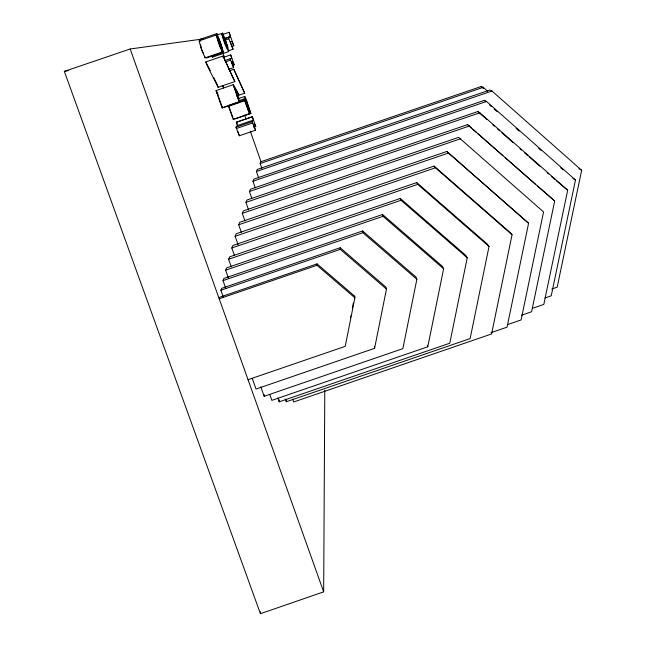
<?xml version="1.0" encoding="UTF-8"?>
<svg xmlns="http://www.w3.org/2000/svg" width="646" height="646" viewBox="0 0 646 646"><rect width="100%" height="100%" fill="white"/><g stroke="black" fill="none" stroke-linecap="round" stroke-linejoin="round"><path stroke-width="0.97" d="M203.466 38.881L130.169 48.991L64.342 71.375L260.419 613.7L323.662 591.857L324.793 390.152M200.187 41.376L199.88 39.382L216.862 33.6L218.671 40.601L216.208 35.054L199.057 40.892L201.391 49.136L205.081 57.825L222.2 52.003L220.69 46.149L223.443 52.278L206.502 58.043L206.187 57.704M203.668 53.521L203.651 53.981L201.52 49.104L200.446 44.364M316.976 265.296L317.033 263.883L219.826 297.184L219.204 298.783L316.976 265.296L354.872 297.79L345.239 346.337L248.048 379.703M205.081 57.825L204.879 56.307M223.443 52.278L220.77 43.242L216.862 33.6M238.083 98.749L244.689 96.496L249.404 111.483L248.985 111.968L244.39 98.886L238.616 100.752M234.506 255.582L231.809 247.983L232.851 245.504L416.751 182.592L487.27 244.035L489.03 246.481L470.127 338.585L286.291 401.755L286.461 400.108M260.419 613.7L260.645 611.697M212.768 56.436L212.542 57.098L211.759 56.339M216.208 35.054L218.598 43.282L222.2 52.003M231.3 266.871L228.603 259.264L229.605 256.85L400.262 198.451L465.814 255.412L467.236 257.794L449.786 343.212L279.185 401.828L279.419 399.914M225.704 288.189L223.007 280.598L223.863 278.458L362.608 230.961L416.121 277.166L416.864 279.282L402.87 348.638L264.157 396.289L264.416 394.754M350.407 317.872L350.802 315.902M352.369 308.021L353.346 303.095M354.323 298.169L354.711 296.199L317.033 263.883M252.32 378.596L256.042 389.045L374.599 348.323L386.461 289.077L386.042 287.204L340.192 247.741L221.61 288.35L220.859 290.248L223.233 296.902M269.842 394.649L271.869 400.35L427.781 346.781L443.624 268.776L442.542 266.491L382.521 214.496L226.568 267.88L225.632 270.19L228.329 277.788M238.124 244.818L235.112 236.299L236.194 233.763L434.12 166.07L509.88 232.277L512.052 234.773L491.574 333.966L293.712 401.965L292.711 399.123M241.362 232.358L238.681 224.776L239.771 222.264L446.919 151.439L528.581 223.274L507.053 327.159L491 332.674M248.597 209.974L245.924 202.384L246.99 200.01L467.567 124.621L554.688 200.979L531.61 311.743L521.443 315.24M251.762 198.177L249.421 191.523L250.47 189.221L477.806 111.548L479.873 112.784L567.681 190.182L543.811 304.411L532.385 308.336M255.291 187.897L252.957 181.251L253.975 179.063L484.338 100.372L486.535 101.462L575.473 179.992L551.232 295.811L544.958 297.959M258.715 178.126L256.389 171.481L257.366 169.405L489.708 90.06L491.994 91.021L581.658 170.302L557.175 287.179L551.749 289.037M222.482 33.003L223.896 38.695L227.327 47.933L225.26 44.348L221.836 34.06L223.25 39.051L226.415 47.61L228.676 51.607L227.691 46.35L222.741 33.293L217.742 34.618M244.955 220.98L242.274 213.382L243.364 210.919L458.62 137.34L543.561 211.92L521.104 319.94L507.49 324.623M261.808 168.267L260.144 163.519L260.992 161.702L250.325 131.235M255.759 126.592L254.33 123.604L253.498 124.823L255.525 130.25L239.383 135.749L235.927 127.189L237.26 125.59L253.385 120.099L252.328 116.764L255.759 126.592L253.83 127.31M235.927 127.189L252.126 121.666L253.385 120.099M228.304 105.661L233.263 119.47L249.469 113.938L250.05 113.139L246.134 100.501L250.931 113.68L246.748 100.889M233.263 119.47L233.973 118.622M237.445 125.534L236.396 122.199L252.328 116.764M239.27 102.181L239.609 101.874L234.014 86.572L238.81 95.164L238.374 93.533L233.343 84.658L216.022 90.618L222.143 108.019L239.27 102.181L233.174 84.771M222.143 108.019L222.2 106.695M216.022 90.618L217.46 92.669M232.205 65.488L234.167 64.81L230.703 54.902L223.056 57.51M230.703 54.902L231.744 58.205L224.695 60.587M242.274 213.382L460.323 138.842M238.681 224.776L448.421 153.054L528.581 223.274M235.112 236.299L435.396 167.79L512.052 234.773M231.809 247.983L417.744 184.376L489.03 246.481M228.603 259.264L401.013 200.268L467.236 257.794M225.632 270.19L383.046 216.305L443.624 268.776M223.007 280.598L362.907 232.697L416.864 279.282M220.859 290.248L340.289 249.348L386.461 289.077M222.321 34.561L229.072 32.3L233.779 45.769L231.793 46.439M224.606 38.235L230.493 36.757L229.072 32.3M225.777 38.364L230.493 36.757M225.252 40.068L228.886 38.833L233.036 49.249L228.514 50.784M212.542 57.098L228.676 51.607M205.856 61.887L223.056 56.032L234.829 81.606L218.09 87.307L206.688 64.648L205.856 61.887L210.281 70.737M225.163 61.927L230.59 60.086L233.626 67.628L228.854 69.251M229.29 70.834L233.804 69.292L244.697 93.194L236.299 96.052M229.055 105.201L244.406 99.968L249.469 113.938M223.492 107.365L239.609 101.874M228.579 106.267L244.81 100.736M250.68 113.26L234.942 118.824M236.299 122.304L252.247 116.869M236.388 128.522L252.594 122.998L255.525 130.25M260.992 161.702L481.222 86.507L483.216 87.339L487.73 91.328M260.144 163.519L483.216 87.339M256.389 171.481L491.994 91.021M252.957 181.251L486.535 101.462M249.421 191.523L479.873 112.784M245.924 202.384L469.44 125.994M233.779 45.769L231.954 41.497L230.21 41.635L233.036 49.249M64.342 71.375L68.29 70.632M231.744 58.205L230.121 58.738L230.59 60.086M578.856 168.671L581.658 170.302M572.929 178.377L575.473 179.992M567.681 190.182L556.158 180.614M199.88 39.382L200.389 40.044M554.688 200.979L537.44 186.088M244.689 96.496L244.931 96.706A8.584 0.525 70.8 0 1 246.748 100.889M467.567 124.621L471.322 127.924M472.824 129.248L476.587 132.551M478.088 133.875L502.879 155.686M505.132 157.672L535.187 184.102M481.222 86.507L483.483 88.51M484.338 100.372L485.857 101.705M489.636 105.048L491.146 106.38M494.174 109.053L497.202 111.726M516.114 128.417L519.134 131.09M538.804 148.451L541.073 150.453M560.736 167.815L563.005 169.817M477.806 111.548L486.842 119.518M492.874 124.831L494.376 126.156M497.388 128.812L499.649 130.807M501.91 132.801L513.215 142.758M519.99 148.733L521.5 150.066M524.512 152.722L527.524 155.379M529.034 156.703L540.331 166.668M547.114 172.644L548.624 173.976M551.636 176.624L554.648 179.281M446.919 151.439L448.421 153.054M434.12 166.07L435.396 167.79M218.009 94.381L216.895 92.402L222.03 106.55M416.751 182.592L417.744 184.376M213.826 77.819L217.363 84.892M222.264 85.385L223.581 88.026M222.838 85.571L223.718 87.355M234.829 81.606L223.056 56.032M244.697 93.194L233.804 69.292M400.262 198.451L401.013 200.268M237.704 131.251L239.383 135.749M234.086 64.85L232.818 61.717L231.559 62.081L233.626 67.628M130.169 48.991L323.662 591.857M285.282 398.913L286.291 401.755M277.837 398.033L279.185 401.828M260.782 386.809L264.157 396.289M228.523 105.346L232.802 117.483M236.396 122.199L237.34 124.872M228.248 36.992L228.886 38.833M252.126 121.666L252.594 122.998M244.035 98.903L244.406 99.968M222.999 53.158L224.332 56.969M237.663 95.051L238.996 98.862M244.664 115.053L245.997 118.856M427.321 345.287L427.781 346.781M217.605 85.7L218.09 87.307M382.521 214.496L383.046 216.305M362.608 230.961L362.907 232.697M374.381 346.797L374.599 348.323M354.711 296.199L354.872 297.79M340.192 247.741L340.289 249.348M222.224 48.393C220.867 47.82 219.39 41.812 218.623 39.39A6.977 0.444 70.7 0 1 218.598 37.985L222.224 48.393M217.363 38.308L220.787 48.151L219.123 42.063L217.363 38.308M227.562 47.279L227.489 47.852L224.751 40.835L223.92 36.951L226.124 41.998L227.562 47.279"/></g></svg>
